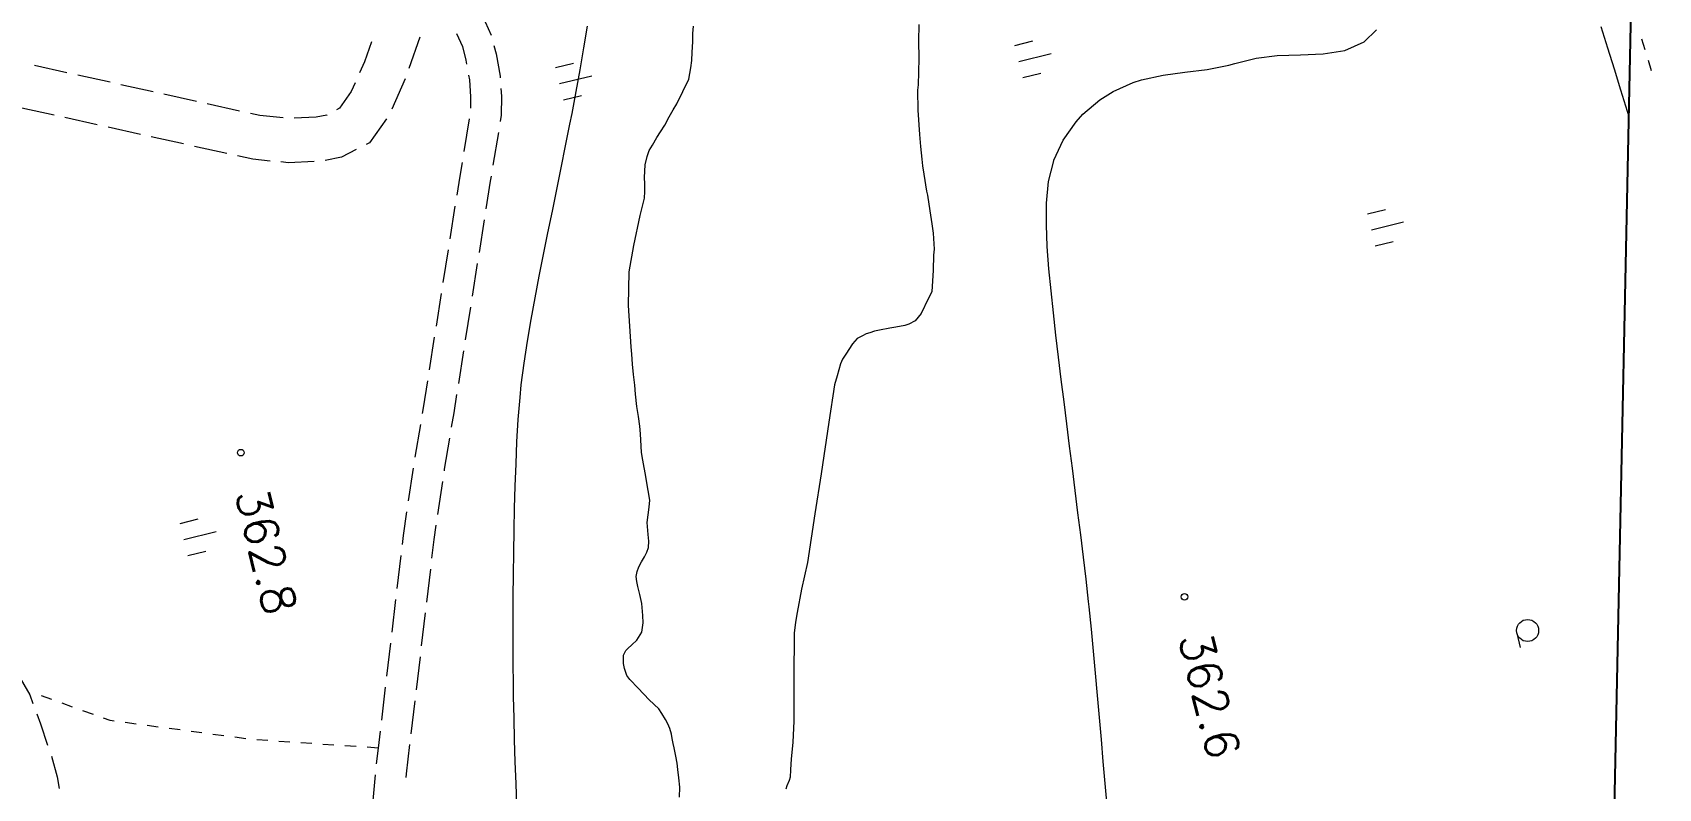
# Model space of a CAD drawing. Header units: millimetres. Extents: x 432273 to 1023813, y 170116 to 705940.
# Drawn here: x 825289 to 1009156, y 432649 to 518170 of the extents above; entities that cross this region are included whole.
import ezdxf

# ---------------------------------------------------------------- set-up
doc = ezdxf.new("R2010")
doc.units = ezdxf.units.MM
doc.header["$LTSCALE"] = 100
doc.linetypes.add('56301', pattern=[0.5, 0.25, -0.25])
doc.layers.get('Defpoints').update_dxf_attribs({"color": 153})
doc.layers.add('D-BGD', color=7, linetype='Continuous', lineweight=13)
doc.styles.add('BIGFONT', font='txt', dxfattribs={"height": 0.2, "bigfont": 'BIGFONT'})

# ---------------------------------------------------------------- blocks, each defined once
blk = doc.blocks.new('21311212131313131')
at = {"layer": 'D-BGD', "linetype": 'Continuous'}
for p, q in [((2514047.6056, -985329.1377, 360603.9805), (2512860.2592, -985715.4349, 360559.9805)), ((2511671.5556, -986102.1291, 360515.9805), (2510483.729, -986489.3035, 360471.9805)), ((2577941.6255, -999239.1979), (2579552.4992, -998812.2863)), ((2532673.7807, -1016637.0307), (2531710.9949, -1013012.4816)), ((2534486.7339, -1016155.4393), (2533947.8505, -1014126.4361)), ((2530862.1849, -1017118.2251), (2530322.9044, -1015087.8645)), ((2514460.9307, -1056891.0271), (2513499.5023, -1053266.0811)), ((2512648.9379, -1057370.8642), (2512111.4118, -1055341.464)), ((2516274.2809, -1056410.7931), (2515735.8776, -1054380.9127)), ((2518051.332, -1108767.4257), (2517089.9035, -1105142.4796)), ((2519864.6822, -1108287.1916), (2519326.2789, -1106257.3112)), ((2516239.3392, -1109247.2627), (2515701.813, -1107217.8625)), ((2523727.7413, -1115556.0876, 363241.9804), (2527437.2241, -1116097.9067, 363320.9804)), ((2533626.595, -1116959.8742, 363296.9804), (2537341.3982, -1117466.9846, 363242.9804)), ((2538580.5708, -1117635.7567, 363224.9804), (2542295.374, -1118142.8671, 363170.9804)), ((2522259.6128, -1118879.3181, 363215.9804), (2525968.6154, -1119422.0144, 363297.9804)), ((2543533.1892, -1118312.0363, 363153.9804), (2547248.8696, -1118819.6269, 363099.9804)), ((2548486.6848, -1118988.796, 363081.9804), (2552202.3651, -1119496.3866, 363027.9804)), ((2532156.6931, -1120294.6743, 363310.9804), (2535871.016, -1120802.6619, 363256.9804)), ((2537110.1886, -1120971.434, 363238.9804), (2540824.5116, -1121479.4216, 363185.9804)), ((2563336.7996, -1121069.2591, 363084.9804), (2567053.4145, -1121539.74, 362911.9804)), ((2542063.204, -1121649.0709, 363167.9804), (2545778.8844, -1122156.6615, 363113.9804)), ((2547016.6996, -1122325.8306, 363095.9804), (2550732.38, -1122833.4212, 363041.9804)), ((2573261.8898, -1122225.1997, 362830.9804), (2576994.2353, -1122585.7281, 362886.9804)), ((2578237.8703, -1122706.7814, 362905.9804), (2581970.2157, -1123067.3099, 362961.9804)), ((2583214.3309, -1123187.4861, 362979.9804), (2586946.1962, -1123548.8917, 363036.9804)), ((2513125.0467, -1124663.4789, 362613.9804), (2516689.2064, -1125826.8663, 362556.9804)), ((2556920.7905, -1123697.143, 363029.9804), (2560630.2733, -1124238.9621, 363127.9804)), ((2561867.5252, -1124411.2429, 363130.9804), (2565583.6599, -1124882.6011, 362960.9804)), ((2588190.3113, -1123669.0679, 363054.9804), (2591922.6568, -1124029.5963, 363111.9804)), ((2517874.2398, -1126223.6493, 362538.9804), (2521342.7906, -1127647.0673, 362495.9804)), ((2571786.898, -1125600.5349, 362813.9804), (2575519.6405, -1125962.4207, 362869.9804)), ((2576763.7556, -1126082.5968, 362887.9804), (2580495.6209, -1126444.0025, 362943.9804)), ((2581739.7361, -1126564.1786, 362962.9804), (2585471.6013, -1126925.5843, 363017.9804)), ((2586715.7165, -1127045.7604, 363036.9804), (2590448.4589, -1127407.6463, 363092.9804)), ((2593623.82, -1127715.2092, 363139.9804), (2593566.1272, -1128963.889, 363176.9804)), ((2596669.6173, -1127992.8854, 363160.9804), (2600407.065, -1128252.4636, 363014.9804)), ((2593508.0373, -1130211.2115, 363212.9804), (2593450.3445, -1131459.8914, 363249.9804)), ((2593393.1318, -1132707.6941, 363285.9804), (2593334.5618, -1133955.8937, 363322.9804)), ((2593277.3491, -1135203.6964, 363358.9804), (2593219.6563, -1136452.3762, 363395.9804)), ((2593161.5665, -1137699.6987, 363432.9804), (2593103.8736, -1138948.3786, 363468.9804)), ((2593046.1807, -1140197.0584, 363505.9804), (2592988.0909, -1141444.3809, 363541.9804)), ((2592888.0254, -1142689.2451, 363562.9803), (2592747.3416, -1143931.2539, 363568.9803)), ((2521910.1757, -1144880.4044, 362527.9804), (2521172.2374, -1148556.6267, 362604.9804)), ((2592606.6578, -1145173.2627, 363575.9803), (2592466.8512, -1146415.7517, 363581.9803)), ((2526739.1122, -1146222.0205, 362540.9804), (2526002.5313, -1149897.8458, 362617.9804)), ((2570490.3493, -1150151.7255), (2569528.9208, -1146526.7795)), ((2568678.3565, -1150631.5626), (2568140.8304, -1148602.1624)), ((2572303.6995, -1149671.4915), (2571765.2962, -1147641.6111)), ((2592326.1674, -1147657.7605, 363587.9803), (2592185.4836, -1148899.7693, 363593.9803)), ((2520927.0306, -1149781.3171, 362629.9804), (2520189.0923, -1153457.5394, 362706.9804)), ((2592045.677, -1150142.2584, 363599.9803), (2591904.9932, -1151384.2672, 363606.9803)), ((2525756.8442, -1151123.4133, 362642.9804), (2525020.2633, -1154799.2387, 362718.9804)), ((2591764.3094, -1152626.276, 363612.9803), (2591624.5027, -1153868.765, 363618.9803)), ((2519943.4052, -1154683.1069, 362732.9804), (2519205.9471, -1158358.452, 362808.9804)), ((2524774.5762, -1156024.8062, 362744.9804), (2524037.9953, -1159700.6316, 362820.9804)), ((2591483.819, -1155110.7738, 363624.9803), (2591343.6153, -1156351.9055, 363630.9803)), ((2518960.2601, -1159584.0196, 362834.9804), (2518222.3218, -1163260.2419, 362911.9804)), ((2590499.9181, -1159983.9119, 363592.9803), (2590100.9006, -1161168.862, 363563.9803)), ((2523792.3082, -1160926.1991, 362845.9804), (2523054.8501, -1164601.5442, 362922.9804)), ((2589701.4861, -1162352.4548, 363534.9804), (2589301.5915, -1163536.9248, 363506.9804)), ((2517976.6347, -1164485.8094, 362936.9804), (2517239.1766, -1168161.1545, 363013.9804)), ((2588902.177, -1164720.5176, 363477.9804), (2588502.2824, -1165904.9875, 363448.9804)), ((2522809.1631, -1165827.1117, 362947.9804), (2522072.5821, -1169502.9371, 363024.9804))]:
    blk.add_line(p, q, dxfattribs=at)
for points, elevation in [([(2525525.8101, -1052689.1495), (2523240.8329, -1051677.6759), (2521149.597, -1050270.6465), (2520282.4201, -1049522.3123), (2518624.4474, -1047657.044), (2517628.3169, -1046165.4933), (2516553.5574, -1043901.2735), (2516247.6981, -1042981.4093), (2515684.7639, -1040552.7668), (2515293.484, -1038081.2897), (2514911.8079, -1035592.2693), (2514389.5943, -1033151.7176), (2514199.8803, -1032477.8419), (2513510.8144, -1030071.3532), (2513179.2715, -1027678.1799), (2513043.5838, -1025073.0142), (2512888.6884, -1022502.9351), (2512451.8858, -1020052.1387), (2511418.4879, -1017878.9641), (2510040.6335, -1016543.2557)], 361999.9804), ([(2509151.2165, -991157.918), (2511521.1455, -990369.0353), (2513891.0745, -989580.1527), (2516261.0035, -988791.27), (2518635.7344, -987993.6157), (2519261.7849, -987785.2211)], 361999.9804), ([(2598417.0917, -1045155.5592), (2595932.2323, -1045425.5093), (2593438.6013, -1045690.6576), (2590953.7418, -1045960.6077), (2588460.1108, -1046225.756), (2585970.4495, -1046504.4777), (2583476.8185, -1046769.626), (2580982.3552, -1047057.1194), (2578487.892, -1047344.6128), (2575992.5965, -1047654.4514), (2575358.8006, -1047729.3021), (2572857.871, -1048070.2575), (2570356.9414, -1048411.2129), (2567855.1797, -1048774.5135), (2565353.4179, -1049137.8141), (2562851.6561, -1049501.1148), (2560345.0924, -1049873.187), (2557843.3306, -1050236.4876), (2555336.7669, -1050608.5599), (2552835.0052, -1050971.8605), (2550319.6698, -1051339.1308), (2547822.71, -1051693.6598), (2545325.7501, -1052048.1888), (2542824.8206, -1052389.1442), (2540324.7232, -1052707.7545), (2537830.26, -1052995.2479), (2535337.4611, -1053238.0509), (2532870.3363, -1053392.3054), (2530416.9764, -1053417.2907), (2527984.6798, -1053237.1996), (2525614.3586, -1052714.8235), (2525525.8101, -1052689.1495)], 361999.9804), ([(2511470.2478, -1105770.0551), (2513954.1506, -1106126.6024), (2516428.4496, -1106500.693), (2518910.6881, -1106901.9306), (2521383.3227, -1107320.7116), (2522624.0258, -1107532.503), (2525087.0565, -1107968.8272), (2527554.057, -1108418.7249), (2530012.2858, -1108863.8208), (2532479.2863, -1109313.7185), (2534937.5152, -1109758.8143), (2537404.5156, -1110208.7121), (2539858.7748, -1110640.2344), (2542331.4094, -1111059.0153), (2544791.3026, -1111459.4208), (2547261.6319, -1111819.9378), (2549737.5953, -1112149.3379), (2552216.0554, -1112411.7026), (2553657.2243, -1112528.0295), (2556153.4189, -1112674.6985), (2558656.0798, -1112767.9055), (2561155.6032, -1112825.1937), (2563664.7305, -1112864.9386), (2566165.9183, -1112877.5365), (2568676.71, -1112872.5911), (2571187.5017, -1112867.6457), (2573694.3237, -1112849.1267), (2576197.1759, -1112817.0342), (2578700.0282, -1112784.9416), (2581190.1391, -1112734.4736), (2583685.0519, -1112675.234), (2586167.2234, -1112597.6189), (2587466.573, -1112556.506), (2589932.0335, -1112446.9419), (2592388.7222, -1112332.5759), (2594841.4413, -1112204.6363), (2597290.1906, -1112063.1231), (2599738.94, -1111921.6099)], 361999.9804), ([(2525984.5173, -1131588.0887), (2526880.9084, -1133222.2651), (2527293.025, -1135062.1674)], 362459.9804), ([(2522142.0567, -1134977.2873), (2522155.9058, -1135001.9693), (2522428.6012, -1136211.4887), (2522598.1645, -1138688.1341)], 362459.9804)]:
    blk.add_lwpolyline(points, dxfattribs=dict(at, elevation=elevation))
at = {"layer": 'D-BGD', "linetype": 'Continuous', "extrusion": (0.41589, -0.754774, 0.507298), "elevation": 2071737.8043}
blk.add_lwpolyline([(1658134.5466, -798561.4117), (1659407.4088, -798528.9204), (1661863.7759, -798844.5496)], dxfattribs=at)
at = {"layer": 'D-BGD', "linetype": 'Continuous', "extrusion": (0.134305, 0.956807, 0.257843), "elevation": -634761.2492}
blk.add_lwpolyline([(-2659293.12, 545460.3405), (-2659884.1714, 545472.7604), (-2663042.4524, 545426.1856)], dxfattribs=at)
at = {"layer": 'D-BGD', "linetype": 'Continuous', "extrusion": (0.134423, 0.958328, 0.252069), "elevation": -641650.6027}
blk.add_lwpolyline([(-2658226.8263, 542585.3834), (-2659800.3083, 542621.5513), (-2661975.7823, 542589.5169)], dxfattribs=at)
at = {"layer": 'D-BGD', "linetype": 'Continuous', "extrusion": (0.134822, 0.961107, 0.241032), "elevation": -644360.1527}
blk.add_lwpolyline([(-2684223.7363, 534066.8241), (-2686335.889, 534035.9127), (-2687972.9204, 534080.219)], dxfattribs=at)
at = {"layer": 'D-BGD', "linetype": 'Continuous', "extrusion": (0.132758, 0.953171, 0.271737), "elevation": -629602.2677}
blk.add_lwpolyline([(-2688483.5014, 555026.6368), (-2692070.1533, 555124.3121), (-2692231.3274, 555117.0384)], dxfattribs=at)
at = {"layer": 'D-BGD', "linetype": 'Continuous', "extrusion": (0.135357, 0.967267, 0.214646), "elevation": -662894.7839}
blk.add_lwpolyline([(-2682978.0594, 517370.606), (-2686082.5029, 517325.556), (-2686727.9764, 517342.9617)], dxfattribs=at)
at = {"layer": 'D-BGD', "linetype": 'Continuous', "extrusion": (-0.093406, -0.896241, 0.433621), "elevation": 922757.0917}
blk.add_lwpolyline([(2670730.4246, -41362.7077), (2672352.6555, -41445.9397), (2674477.926, -41410.4274)], dxfattribs=at)
at = {"layer": 'D-BGD', "linetype": 'Continuous', "extrusion": (-0.092841, -0.892874, 0.440632), "elevation": 926120.3067}
blk.add_lwpolyline([(2669411.8281, -50323.2295), (2672123.4548, -50461.3622), (2673157.8608, -50444.6526)], dxfattribs=at)
at = {"layer": 'D-BGD', "linetype": 'Continuous', "extrusion": (0.078755, 0.886819, 0.455356), "elevation": -627340.8748}
blk.add_lwpolyline([(-2682440.8253, 728727.7461), (-2685750.9617, 728783.9063), (-2686190.2582, 728764.8118)], dxfattribs=at)
at = {"layer": 'D-BGD', "linetype": 'Continuous', "extrusion": (0.014469, 0.007924, 0.999864), "elevation": 389990.9896}
blk.add_lwpolyline([(2516920.7758, -1131378.3128), (2519666.5465, -1133237.1597), (2519875.2015, -1133618.1781)], dxfattribs=at)
at = {"layer": 'D-BGD', "linetype": 'Continuous', "extrusion": (-0.054313, -0.421808, 0.905057), "elevation": 663474.1682}
blk.add_lwpolyline([(2714465.34, -558138.3412), (2716405.0676, -558070.1525), (2718212.9639, -558004.3152)], dxfattribs=at)
at = {"layer": 'D-BGD', "linetype": 'Continuous', "extrusion": (-0.093394, -0.264271, 0.959916), "elevation": 411883.3205}
blk.add_lwpolyline([(2746682.8112, -117194.8734), (2749058.8486, -117141.3571), (2750431.1921, -117209.1444)], dxfattribs=at)
at = {"layer": 'D-BGD', "linetype": 'Continuous', "extrusion": (0.018725, 0.005602, 0.999809), "elevation": 403252.8805}
blk.add_lwpolyline([(-1806232.9997, -2080876.6229), (-1806910.6775, -2081718.9889), (-1808701.6441, -2083179.0354), (-1809052.1317, -2083253.9307)], dxfattribs=at)
at = {"layer": 'D-BGD', "linetype": 'Continuous', "extrusion": (0.03205, 0.002241, 0.999484), "elevation": 440731.0528}
blk.add_lwpolyline([(-1309859.0891, -2429106.8339), (-1312759.7734, -2429106.8339), (-1313599.6499, -2428982.3339)], dxfattribs=at)
at = {"layer": 'D-BGD', "linetype": 'Continuous', "extrusion": (0.116724, -0.002964, 0.99316), "elevation": 657808.1673}
blk.add_lwpolyline([(-1075522.8711, -2490933.0886), (-1078179.2368, -2490796.057), (-1079252.646, -2490607.6385)], dxfattribs=at)
at = {"layer": 'D-BGD', "linetype": 'Continuous', "extrusion": (0.128332, -0.004991, 0.991719), "elevation": 689520.6567}
blk.add_lwpolyline([(-1042197.0488, -2502096.0609), (-1044187.2791, -2502018.1966), (-1045923.3754, -2501737.8851)], dxfattribs=at)
at = {"layer": 'D-BGD', "linetype": 'Continuous', "extrusion": (-0.126182, 0.0187, 0.991831), "elevation": 12056.7539}
blk.add_lwpolyline([(765235.0747, 2756966.5316), (765698.1343, 2756982.2104), (766472.6057, 2756841.1008)], dxfattribs=at)
at = {"layer": 'D-BGD', "linetype": 'Continuous', "extrusion": (0.006419, 0.027598, 0.999598), "elevation": 347696.0725}
blk.add_lwpolyline([(-2791688.4337, 556464.6405), (-2793758.3434, 555264.718), (-2795008.761, 554735.3404)], dxfattribs=at)
at = {"layer": 'D-BGD', "linetype": 'Continuous', "extrusion": (0.019749, -0.011443, 0.999739), "elevation": 427810.7273}
blk.add_lwpolyline([(289571.8395, -2817202.3549), (290504.1724, -2817947.1563), (292445.1099, -2819612.0065)], dxfattribs=at)
at = {"layer": 'D-BGD', "linetype": 'Continuous', "extrusion": (0.016135, -0.001765, 0.999868), "elevation": 407206.5765}
blk.add_lwpolyline([(-880464.7869, -2691587.8169), (-878827.1879, -2693744.1452), (-878345.6354, -2694668.2859)], dxfattribs=at)
at = {"layer": 'D-BGD', "linetype": 'Continuous'}
for points in [[(2510508.3427, -1068272.0287, 360219.9805), (2512387.0028, -1068297.2435, 360229.9805), (2514328.9201, -1068186.082, 360239.9805), (2515893.9154, -1068221.9911, 360209.9805), (2517326.504, -1068208.2167, 360209.9805), (2517928.1596, -1068275.3766, 360209.9805), (2520222.798, -1068186.3019, 360239.9805), (2522962.2261, -1067930.308, 360279.9805), (2524308.7627, -1067823.824, 360299.9805), (2525752.8109, -1067622.5164, 360289.9805), (2526503.1347, -1067543.0551, 360289.9805), (2527426.7772, -1067376.0689, 360299.9805), (2529337.9603, -1067008.6742, 360319.9805), (2529780.2534, -1066908.7904, 360319.9805), (2531559.6707, -1066594.6664, 360319.9805), (2533014.987, -1066331.1252, 360299.9805), (2534099.8478, -1066161.1928, 360299.9805), (2534673.7154, -1066133.3378, 360299.9805), (2535899.7545, -1066017.8908, 360299.9805), (2536564.476, -1066073.9738, 360299.9805), (2538255.603, -1066087.7291, 360239.9805), (2540726.3149, -1066197.6471, 360209.9805), (2541517.4263, -1066585.1295, 360189.9805), (2543213.0396, -1067319.5649, 360199.9805), (2544024.4492, -1068003.1688, 360179.9805), (2544431.981, -1068716.4834, 360179.9805), (2544594.0984, -1069170.0448, 360179.9805), (2544820.8217, -1070171.9911, 360179.9805), (2544925.957, -1070833.7664, 360179.9805), (2545163.5659, -1072024.0781, 360209.9805), (2545303.979, -1072579.7616, 360229.9805), (2545485.945, -1073101.1907, 360239.9805), (2545627.3816, -1073509.2295, 360249.9805), (2545853.397, -1073929.3688, 360279.9805), (2546181.3433, -1074496.5118, 360299.9805), (2546787.8678, -1075033.7528, 360319.9805), (2547987.085, -1075758.6514, 360209.9805), (2548545.973, -1076133.0098, 360239.9805), (2549080.4017, -1076322.9725, 360259.9805), (2550458.1222, -1076700.9754, 360279.9805), (2551481.6484, -1076976.2823, 360279.9805), (2555717.0562, -1077527.843, 360329.9805), (2561557.1564, -1078251.0483, 360309.9805), (2566116.4737, -1078877.3257, 360259.9805), (2571612.6244, -1079583.2461, 360179.9805), (2574646.0027, -1080206.3956, 360039.9805), (2577310.1401, -1080650.2096, 360009.9805), (2578396.0914, -1080811.4853, 360009.9805), (2579657.6666, -1080943.4998, 360009.9805), (2584735.2085, -1080873.0397, 359999.9805), (2589594.1006, -1080785.486, 359979.9805), (2591986.7, -1080829.8415, 359999.9805), (2592762.3152, -1080912.4307, 359999.9805), (2593882.7121, -1080989.9597, 360009.9805), (2595098.1238, -1081039.7007, 360019.9805), (2595934.4995, -1081052.949, 360019.9805), (2596338.186, -1081148.5378, 360019.9805), (2596936.3215, -1081430.378, 360019.9805), (2597313.6931, -1081511.561, 360029.9805)], [(2520043.8836, -1095460.6784, 360129.9805), (2517241.3801, -1094165.8915, 359979.9805), (2515947.215, -1093947.6337, 359929.9805), (2515126.9094, -1093863.3801, 359929.9805), (2514166.0663, -1093827.5953, 359929.9805), (2512999.3147, -1093793.0923, 359929.9805), (2512050.3808, -1093798.0281, 359929.9805), (2511238.0146, -1093740.9217, 359929.9805)], [(2598451.002, -1093511.749, 359989.9805), (2597354.4234, -1093515.6614, 359999.9805), (2596302.3439, -1093646.5376, 360029.9805), (2595335.6754, -1093767.1691, 360059.9805), (2594624.4078, -1093879.4116, 360069.9805), (2593826.0648, -1094046.5891, 360099.9805), (2592883.2146, -1094248.662, 360159.9805), (2592418.5763, -1094347.7135, 360219.9805), (2591858.9231, -1094474.5531, 360279.9805), (2591353.5641, -1094585.5138, 360339.9805), (2590742.7542, -1094764.1509, 360369.9805), (2590192.5136, -1094998.7467, 360329.9805), (2589712.446, -1095271.7578, 360259.9805), (2589042.9895, -1095703.2992, 360239.9805), (2588510.933, -1096050.4531, 360239.9805), (2587529.1605, -1097177.4502, 360269.9805), (2586255.0449, -1098463.6185, 360079.9805), (2585283.8997, -1099425.4277, 360079.9805), (2584814.909, -1099761.5047, 360069.9805), (2584029.9483, -1100050.0121, 360069.9805), (2583497.4422, -1100168.9122, 360069.9805), (2583286.7317, -1100178.9656, 360079.9805), (2582856.539, -1100194.2705, 360089.9805), (2582526.1631, -1100173.0158, 360099.9805), (2582297.2684, -1100070.5111, 360109.9805), (2582025.3478, -1099921.6516, 360119.9805), (2581764.6954, -1099710.5584, 360119.9805), (2581347.1771, -1099265.3861, 360129.9805), (2580808.5203, -1098708.2965, 360069.9805), (2579901.9045, -1098177.78, 360029.9805), (2578846.2379, -1098044.4837, 360029.9805), (2578008.1978, -1098075.9258, 360029.9805), (2576650.3929, -1098244.6434, 360049.9805), (2575634.873, -1098475.3364, 360059.9805), (2575331.4529, -1098571.4418, 360059.9805), (2574757.3939, -1098724.5962, 360069.9805), (2574161.822, -1098854.5733, 360059.9805), (2573599.8635, -1098923.1489, 360059.9805), (2573056.4718, -1098853.6837, 360059.9805), (2572499.6979, -1098662.8887, 360059.9805), (2571928.7095, -1098373.1092, 360059.9805), (2571363.3552, -1098052.2128, 360059.9805), (2570849.7985, -1097782.4731, 360059.9805), (2570314.5375, -1097614.8555, 360059.9805), (2569572.3444, -1097596.1643, 360039.9805), (2568844.3658, -1097676.4578, 360029.9805), (2567482.5912, -1097831.6019, 360009.9805), (2566608.8236, -1097740.882, 359989.9805), (2565744.6598, -1097632.6188, 359989.9805), (2564949.8369, -1097585.1161, 359999.9805), (2563855.3724, -1097772.5919, 360009.9805), (2563426.6528, -1097868.5059, 360029.9805), (2562281.8637, -1098085.4341, 360049.9805), (2560436.884, -1098477.6705, 360099.9805), (2559589.8809, -1098629.6102, 360119.9805), (2558858.7647, -1098673.9849, 360099.9805), (2557449.1622, -1098791.5458, 360099.9805), (2556595.0519, -1098893.9932, 360119.9805), (2555518.9628, -1099068.7275, 360129.9805), (2554379.8078, -1099254.5389, 360119.9805), (2553008.4294, -1099427.2262, 360109.9805), (2551983.497, -1099550.163, 360109.9805), (2550759.7632, -1099723.8739, 360099.9805), (2549613.501, -1099860.193, 360099.9805), (2548495.2182, -1099966.2274, 360089.9805), (2547646.7419, -1100037.5579, 360089.9805), (2542963.7322, -1100449.4038, 360069.9805), (2539182.4023, -1100442.8323, 360019.9805), (2536192.6909, -1099968.9919, 359989.9805), (2532788.2161, -1099336.4969, 359979.9805), (2530813.642, -1098882.5624, 360039.9805), (2530061.845, -1098881.4146, 360039.9805), (2529709.124, -1098859.3277, 360039.9805), (2529179.9467, -1098888.847, 360049.9805), (2528466.3738, -1098942.8256, 360049.9805), (2527746.5259, -1098924.9667, 360049.9805)], [(2527746.5259, -1098924.9667, 360049.9805), (2527045.8857, -1098872.0212, 360069.9805), (2526090.0359, -1098702.1653, 360069.9805), (2525409.6269, -1098466.4886, 360089.9805), (2524800.4144, -1098121.5826, 360109.9805), (2523896.9361, -1097626.9849, 360109.9805), (2523253.4694, -1097240.526, 360119.9805), (2522514.3468, -1096778.9009, 360149.9805), (2521557.4065, -1096277.8369, 360159.9805), (2520731.2085, -1095871.1468, 360159.9805), (2520043.8836, -1095460.6784, 360129.9805)], [(2513884.3985, -1116266.6799, 362805.9804), (2514812.1638, -1116013.0276, 363039.9804), (2517346.8981, -1115485.3712, 362999.9804), (2517516.1131, -1115471.9823, 363016.9804)], [(2518756.2509, -1115374.5139, 363144.9804), (2519586.6013, -1115309.2211, 363229.9804), (2521763.0474, -1115269.4475, 363199.9804), (2522490.3421, -1115375.7459, 363215.9804)], [(2512629.1376, -1120519.2894, 362761.9804), (2514074.4761, -1119838.7321, 362549.9804), (2515624.9987, -1119422.1034, 363039.9804), (2516075.103, -1119328.7759, 363031.9804)], [(2517299.515, -1119076.7737, 363009.9804), (2517848.3735, -1118963.4053, 362999.9804), (2519756.0364, -1118810.6909, 363229.9804), (2521017.2137, -1118785.1623, 363208.9804)]]:
    blk.add_polyline3d(points, dxfattribs=at)
for centre, radius in [((2577621.5887, -998031.4028), 1249.8749), ((2574625.1208, -1036907.7079, 362609.9804), 375), ((2560539.0925, -1143918.55, 362809.9804), 375)]:
    blk.add_circle(centre, radius, dxfattribs=at)
at = {"layer": 'Defpoints'}
blk.add_lwpolyline([(2358657.0594, -1541785.2211), (2831012.6992, -1541785.2211), (2831012.6992, -987785.2211), (2358657.0594, -987785.2211)], close=True, dxfattribs=at)
at = {"layer": 'D-BGD', "linetype": 'Continuous', "style": 'BIGFONT'}
for s, p in [('362.6', (2579212.9358, -1037477.7636)), ('362.8', (2565118.6161, -1144482.9267))]:
    blk.add_text(s, height=3749.9998, rotation=14.862356431, dxfattribs=at).set_placement(p)

msp = doc.modelspace()

# ---------------------------------------------------------------- block references
at = {"layer": 'D-BGD', "linetype": '56301', "rotation": 268.807065034117}
msp.add_blockref('21311212131313131', (2045832.1, 3006806.9, 354000), dxfattribs=at)

doc.saveas('drawing.dxf')
